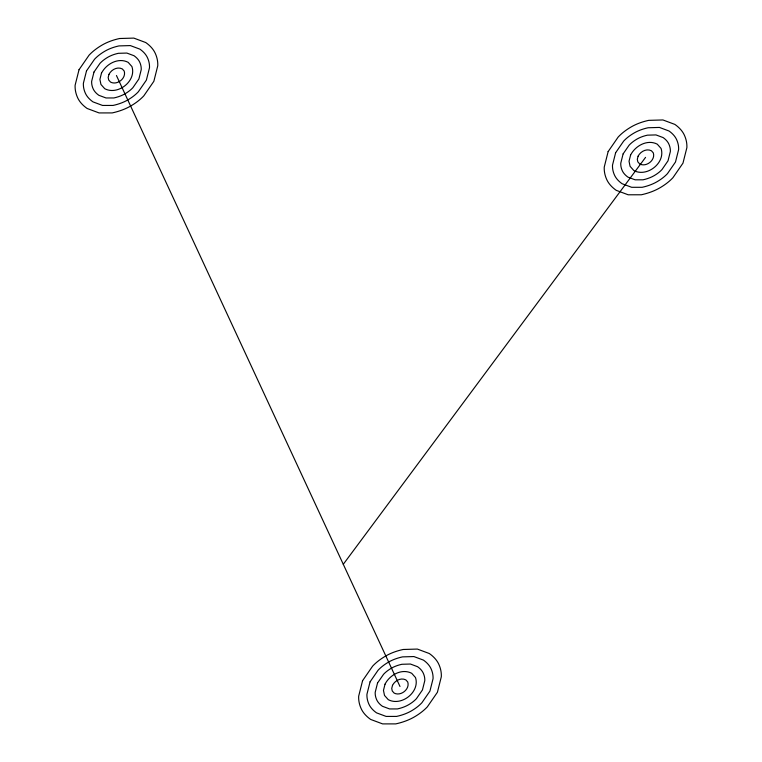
<?xml version="1.0" encoding="UTF-8"?>
<svg xmlns="http://www.w3.org/2000/svg" width="762" height="762" viewBox="0 0 762 762"><rect width="100%" height="100%" fill="white"/><g stroke="black" fill="none" stroke-linecap="round" stroke-linejoin="round"><path stroke-width="1.14" d="M343.281 564.299L645.557 157.372M116.443 75.514L399.993 686.486M79.029 69.723L75.124 85.22A76.667 44.263 0 0 0 77.705 97.879A48.949 28.261 0 0 0 87.135 108.48L99.079 112.928L112.195 112.919A51.978 30.013 0 0 0 130.616 106.061A76.667 44.263 0 0 0 143.818 95.85L153.857 81.305L157.753 65.808A76.667 44.263 0 0 0 155.172 53.149A48.949 28.261 0 0 0 145.752 42.548L133.807 38.1L119.605 38.51A48.949 28.261 0 0 0 102.26 44.968A76.667 44.263 0 0 0 89.068 55.178L79.029 69.723M86.506 70.885L83.382 83.277A61.331 35.414 0 0 0 85.449 93.402A39.157 22.612 0 0 0 92.993 101.889L102.546 105.442L113.043 105.442A41.586 24.003 0 0 0 127.778 99.955A61.331 35.414 0 0 0 138.341 91.783L146.371 80.143L149.495 67.751A61.331 35.414 0 0 0 147.428 57.626A39.157 22.612 0 0 0 139.884 49.139L130.331 45.587L118.977 45.911A39.157 22.612 0 0 0 105.099 51.073A61.331 35.414 0 0 0 94.536 59.246L86.506 70.885M93.993 72.038L91.65 81.344A45.996 26.556 0 0 0 93.202 88.935A29.375 16.954 0 0 0 98.85 95.298L106.023 97.965L113.9 97.955A31.185 18.002 0 0 0 124.949 93.84A45.996 26.556 0 0 0 132.864 87.716L138.884 78.991L141.227 69.685A45.996 26.556 0 0 0 139.684 62.093A29.375 16.954 0 0 0 134.026 55.731L126.854 53.064L118.339 53.311A29.375 16.954 0 0 0 107.928 57.188A45.996 26.556 0 0 0 100.013 63.313L93.993 72.038M101.47 73.2L99.908 79.4L100.946 84.458L104.718 88.697C117.853 95.698 136.684 80.991 131.931 66.57L128.159 62.332C118.281 57.188 106.128 63.941 101.47 73.2M108.956 74.352L108.175 77.457L108.69 79.991L110.576 82.106C117.148 85.611 126.559 78.257 124.187 71.037L122.301 68.923C117.358 66.351 111.281 69.723 108.956 74.352M362.579 680.695L358.673 696.192A76.667 44.263 0 0 0 361.264 708.851A48.949 28.261 0 0 0 370.684 719.452L382.629 723.9L395.754 723.89A51.978 30.013 0 0 0 414.176 717.032A76.667 44.263 0 0 0 427.368 706.822L437.407 692.277L441.312 676.78A76.667 44.263 0 0 0 438.731 664.121A48.949 28.261 0 0 0 429.301 653.52L417.357 649.072L403.165 649.481A48.949 28.261 0 0 0 385.82 655.939A76.667 44.263 0 0 0 372.618 666.15L362.579 680.695M370.065 681.857L366.941 694.249A61.331 35.414 0 0 0 369.008 704.374A39.157 22.612 0 0 0 376.552 712.861L386.105 716.413L396.602 716.413A41.586 24.003 0 0 0 411.337 710.927A61.331 35.414 0 0 0 421.891 702.755L429.93 691.115L433.054 678.723A61.331 35.414 0 0 0 430.978 668.598A39.157 22.612 0 0 0 423.443 660.111L413.89 656.558L402.527 656.882A39.157 22.612 0 0 0 388.649 662.045A61.331 35.414 0 0 0 378.095 670.217L370.065 681.857M377.542 683.009L375.199 692.315A45.996 26.556 0 0 0 376.752 699.907A29.375 16.954 0 0 0 382.41 706.269L389.572 708.936L397.45 708.927A31.185 18.002 0 0 0 408.499 704.812A45.996 26.556 0 0 0 416.423 698.687L422.443 689.962L424.786 680.657A45.996 26.556 0 0 0 423.234 673.065A29.375 16.954 0 0 0 417.576 666.702L410.413 664.035L401.898 664.283A29.375 16.954 0 0 0 391.487 668.16A45.996 26.556 0 0 0 383.572 674.284L377.542 683.009M385.029 684.171L383.467 690.372L384.505 695.43L388.268 699.668C401.403 706.669 420.243 691.963 415.49 677.542L411.718 673.303C401.841 668.16 389.687 674.913 385.029 684.171M392.516 685.324L391.735 688.429L392.249 690.963L394.135 693.077C400.698 696.582 410.118 689.229 407.746 682.009L405.86 679.894C400.917 677.323 394.84 680.695 392.516 685.324M608.143 151.581L604.247 167.078A76.667 44.263 0 0 0 606.828 179.737A48.949 28.261 0 0 0 616.248 190.338L628.193 194.786L641.318 194.777A51.978 30.013 0 0 0 659.74 187.919A76.667 44.263 0 0 0 672.932 177.708L682.971 163.154L686.876 147.657A76.667 44.263 0 0 0 684.295 135.007A48.949 28.261 0 0 0 674.865 124.406L662.921 119.958L648.729 120.358A48.949 28.261 0 0 0 631.384 126.816A76.667 44.263 0 0 0 618.182 137.036L608.143 151.581M615.629 152.743L612.505 165.135A61.331 35.414 0 0 0 614.572 175.26A39.157 22.612 0 0 0 622.116 183.737L631.669 187.3L642.166 187.3A41.586 24.003 0 0 0 656.901 181.804A61.331 35.414 0 0 0 667.464 173.641L675.494 162.001L678.618 149.6A61.331 35.414 0 0 0 676.551 139.475A39.157 22.612 0 0 0 669.007 130.997L659.454 127.435L648.091 127.759A39.157 22.612 0 0 0 634.222 132.931A61.331 35.414 0 0 0 623.659 141.103L615.629 152.743M623.116 153.895L620.773 163.192A45.996 26.556 0 0 0 622.316 170.783A29.375 16.954 0 0 0 627.974 177.146L635.146 179.813L643.014 179.813A31.185 18.002 0 0 0 654.072 175.698A45.996 26.556 0 0 0 661.987 169.574L668.007 160.839L670.35 151.543A45.996 26.556 0 0 0 668.798 143.951A29.375 16.954 0 0 0 663.15 137.589L655.977 134.922L647.462 135.16A29.375 16.954 0 0 0 637.051 139.036A45.996 26.556 0 0 0 629.136 145.171L623.116 153.895M630.593 155.057L629.031 161.249L630.069 166.316L633.841 170.555C646.967 177.556 665.807 162.849 661.054 148.428L657.282 144.18C647.405 139.036 635.251 145.79 630.593 155.057M638.08 156.21L637.299 159.315L637.813 161.839L639.699 163.963C646.262 167.459 655.682 160.106 653.31 152.895L651.424 150.771C646.481 148.199 640.404 151.581 638.08 156.21"/></g></svg>
